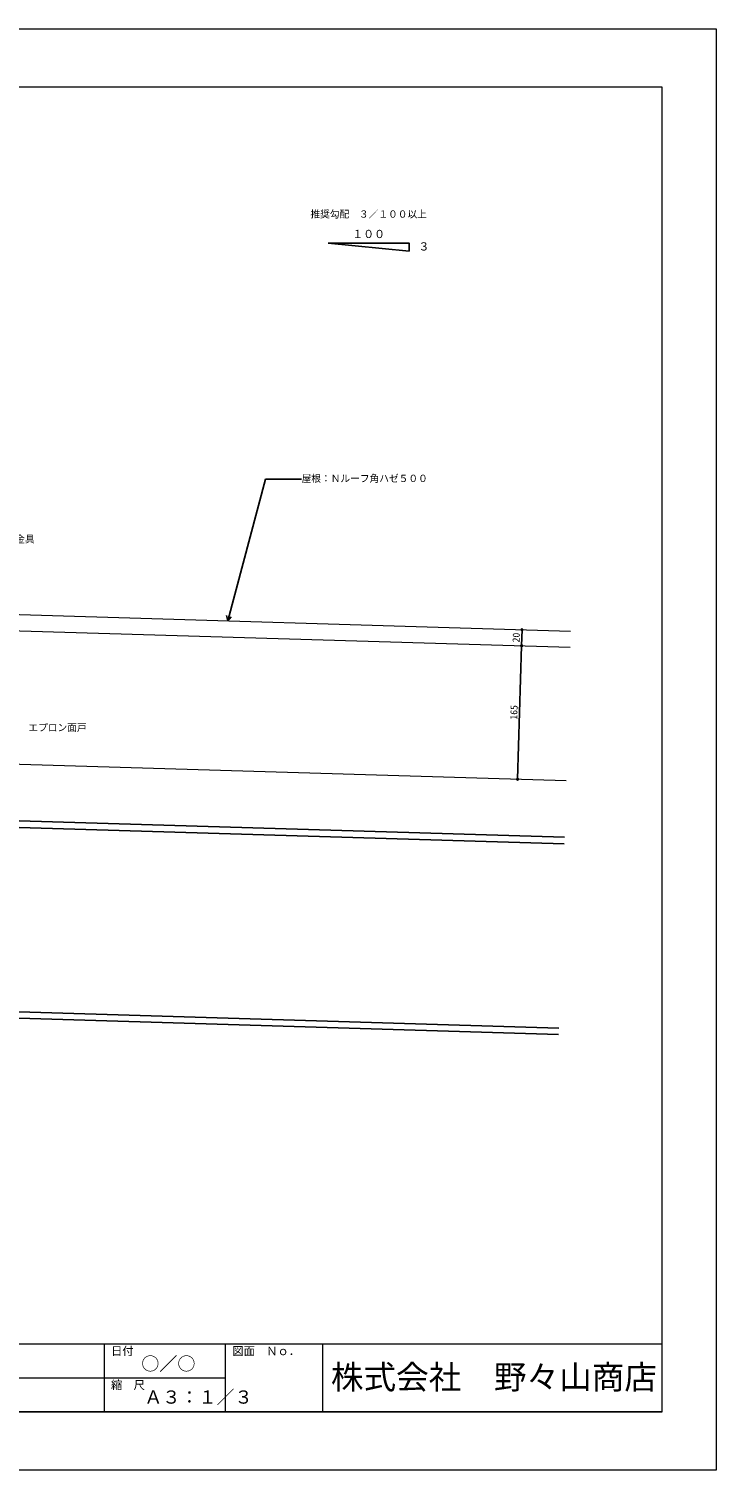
# Model space of a CAD drawing. Units: millimetres at full size, sheet at 1:3. Extents: x -1263 to 1258, y -891 to 1034.
# Drawn here: x 409 to 1258, y -891 to 891 of the extents above; entities that cross this region are included whole.
import ezdxf
from ezdxf.enums import TextEntityAlignment as Align

# ---------------------------------------------------------------- set-up
doc = ezdxf.new("R2010")
doc.units = ezdxf.units.MM
doc.header["$LTSCALE"] = 3
for name, color, linetype, lineweight in [('0-0_補助1', 4, 'Continuous', 5), ('0-4_寸法線1', 5, 'Continuous', 25), ('0-6_名称1', 5, 'Continuous', 25), ('0-B_屋根1', 6, 'Continuous', 20), ('4-3_H鋼2', 12, 'Continuous', 25), ('5-B_枠2', 4, 'Continuous', 5)]:
    doc.layers.add(name, color=color, linetype=linetype, lineweight=lineweight)
doc.styles.add('Arial', font='')
doc.styles.add('ＭＳ ゴシック', font='')
doc.styles.get('Arial').set_extended_font_data('Arial')
doc.styles.get('ＭＳ ゴシック').set_extended_font_data('MS Gothic')

msp = doc.modelspace()

# ---------------------------------------------------------------- linework, layer by layer
at = {"layer": '0-0_補助1'}
for p, q in [((1191.647, -819), (1191.647, 819)), ((-1194.647, -735), (1191.647, -735)), ((501.647, -735), (501.647, -819)), ((651.647, -735), (651.647, -819)), ((771.647, -735), (771.647, -819)), ((-320.3, -777), (651.647, -777)), ((-1194.647, -819), (1191.647, -819)), ((1191.647, -819), (-1194.647, -819))]:
    msp.add_line(p, q, dxfattribs=at)
msp.add_lwpolyline([(1191.647, 819), (-1194.647, 819), (-1194.647, -819)], dxfattribs=at)
at = {"layer": '0-4_寸法線1'}
for p, q in [((1018.5, 148.203), (1017.9, 128.212)), ((1017.9, 128.212), (1012.952, -36.713))]:
    msp.add_line(p, q, dxfattribs=at)
msp.add_lwpolyline([(778.844, 626.139), (878.844, 616.139), (878.844, 626.139)], close=True, dxfattribs=at)
for centre in [(1018.5, 148.203), (1017.9, 128.212), (1017.9, 128.212), (1012.952, -36.713)]:
    msp.add_circle(centre, 1.05, dxfattribs=at)
at = {"layer": '0-6_名称1'}
for q in [(653.224, 165.693), (659.019, 164.14)]:
    msp.add_line((654.569, 159.121), q, dxfattribs=at)
msp.add_lwpolyline([(654.569, 159.121), (701.438, 334.038), (745.962, 334.038)], dxfattribs=at)
at = {"layer": '0-B_屋根1'}
for p, q in [((360.307, 167.949), (1078.5, 146.403)), ((23.448, 158.046), (1077.9, 126.412)), ((18.5, -6.88), (1072.952, -38.513))]:
    msp.add_line(p, q, dxfattribs=at)
at = {"layer": '4-3_H鋼2'}
for p, q in [((1070.853, -108.482), (148.5, -80.811)), ((1070.614, -116.478), (148.5, -88.815)), ((1063.777, -344.376), (148.5, -316.917)), ((1063.537, -352.372), (148.5, -324.921))]:
    msp.add_line(p, q, dxfattribs=at)
at = {"layer": '5-B_枠2'}
msp.add_lwpolyline([(-1261.5, 891), (1258.5, 891), (1258.5, -891), (-1261.5, -891)], close=True, dxfattribs=at)

# ---------------------------------------------------------------- texts
at = {"layer": '0-0_補助1', "style": 'Arial'}
for s, height, p in [('日付', 10.23, (510.321, -751.913)), ('図面\u3000Ｎｏ．', 10.23, (660.321, -751.913)), ('○／○', 16.36, (547.769, -772.439)), ('株式会社\u3000野々山商店', 29.55, (782.181, -799.551)), ('縮\u3000尺', 10.23, (510.321, -793.913)), ('Ａ３：１／３', 16.36, (551.481, -813.7))]:
    msp.add_text(s, height=height, dxfattribs=at).set_placement(p, align=Align.BOTTOM_LEFT)
at = {"layer": '0-4_寸法線1', "style": 'ＭＳ ゴシック'}
for s, height, p in [('推奨勾配\u3000３／１００以上', 8.798, (756.844, 654.839)), ('１００', 9.897, (808.594, 629.339)), ('３', 9.897, (890.466, 613.944))]:
    msp.add_text(s, height=height, dxfattribs=at).set_placement(p, align=Align.BOTTOM_LEFT)
for s, p in [('20', (1018.02, 132.211)), ('165', (1015.157, 36.754))]:
    msp.add_text(s, height=8.798, rotation=88.282, dxfattribs=at).set_placement(p, align=Align.BOTTOM_LEFT)
at = {"layer": '0-6_名称1', "style": 'ＭＳ ゴシック'}
for s, p in [('屋根：Ｎルーフ角ハゼ５００', (745.962, 328.038)), ('棟金具', (379.864, 253.04)), ('エプロン面戸', (408.2, 20.049))]:
    msp.add_text(s, height=8.798, dxfattribs=at).set_placement(p, align=Align.BOTTOM_LEFT)

doc.saveas('drawing.dxf')
